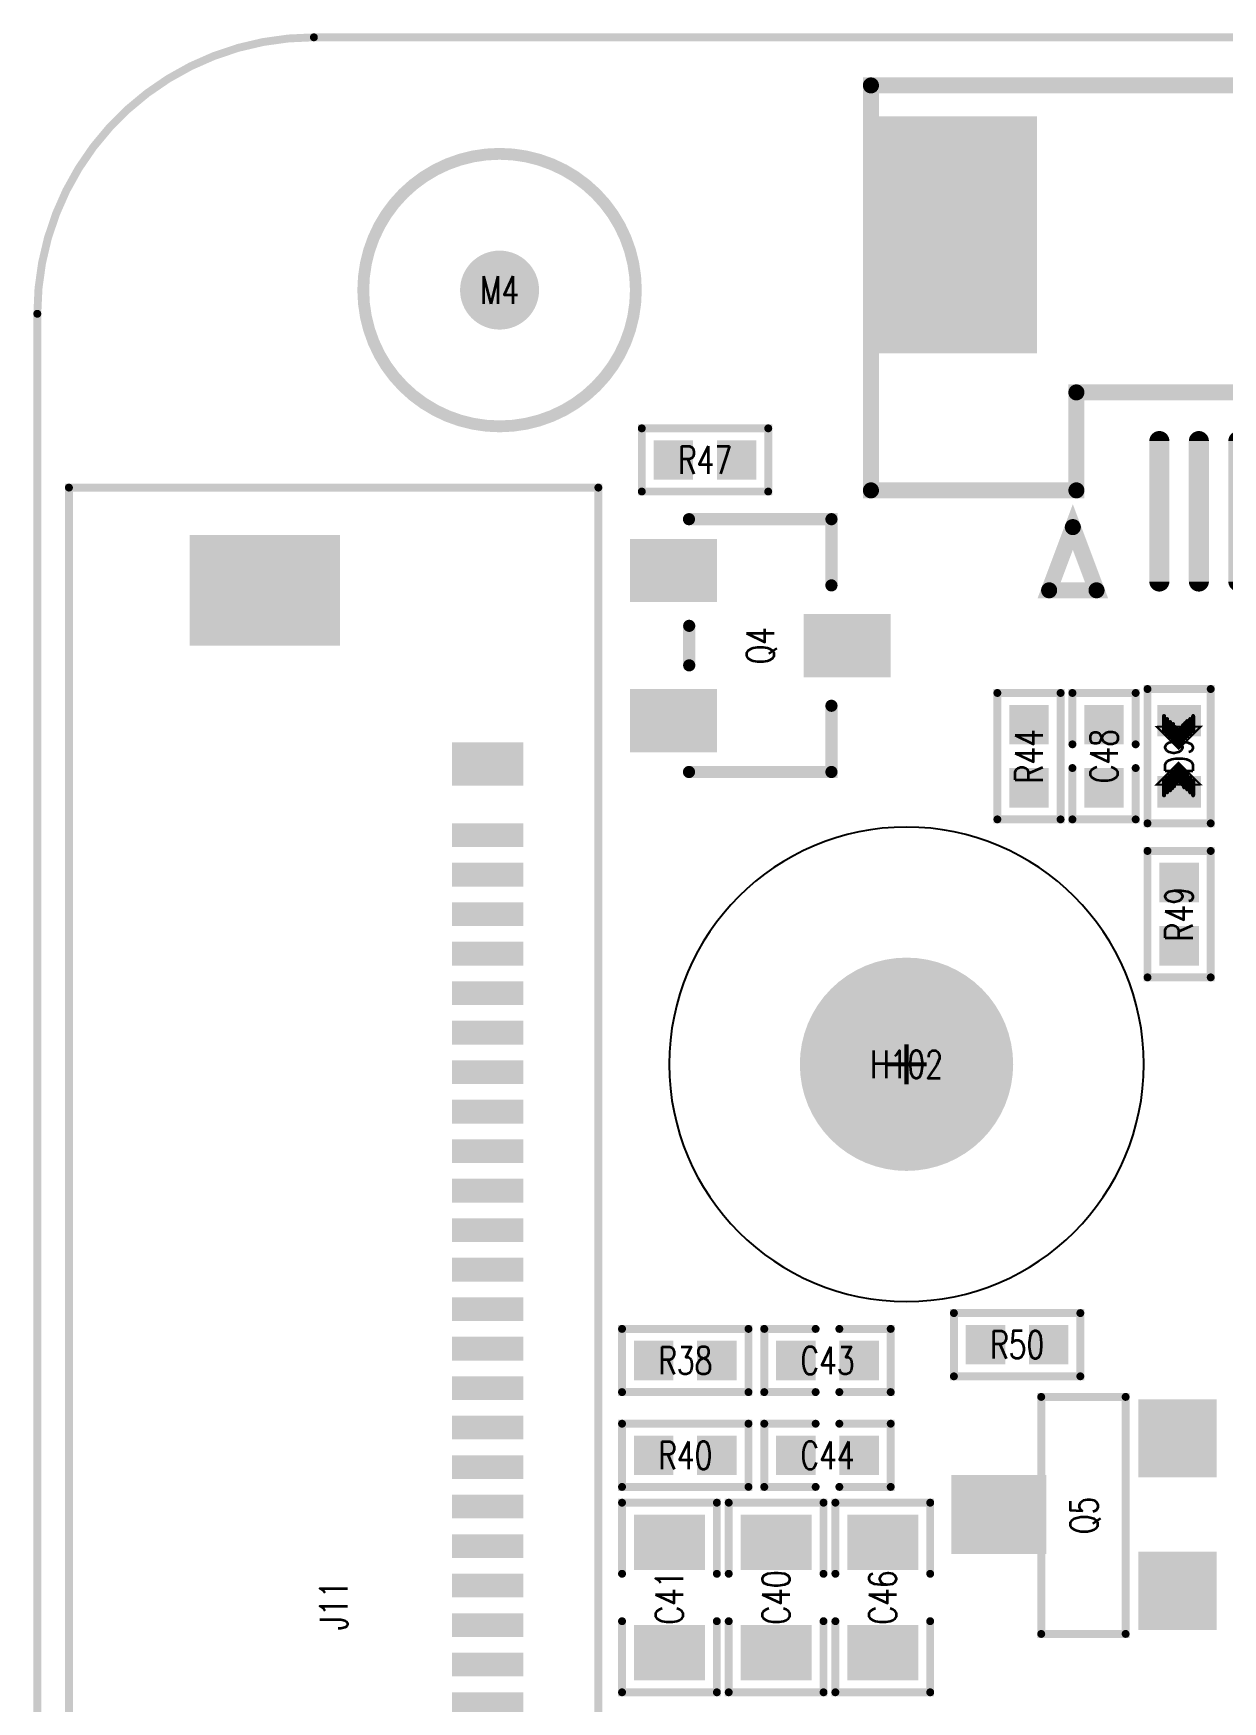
# Model space of a CAD drawing. Extents: x -4 to 157, y -7 to 87.
# Drawn here: x -3.55 to 11.5, y 65.43 to 86.55 of the extents above; entities that cross this region are included whole.
import ezdxf
from ezdxf.enums import TextEntityAlignment as Align

# ---------------------------------------------------------------- set-up
doc = ezdxf.new("R2010")
doc.units = 0
for name, pattern in [('KEEPOUT_00001000$0', [2, 1, 1]), ('TRMIDX_0', [2, 1, 1]), ('TRMIDX_1', [2, 1, 1])]:
    doc.linetypes.add(name, pattern=pattern)
for name, color, linetype in [('BOARD_OUTLINE_00', 254, 'CONTINUOUS'), ('DRIL_NPLTE_THRU_01', 3, 'CONTINUOUS'), ('DRIL_NPLTE_THRU_02', 171, 'CONTINUOUS'), ('DRIL_NPLTE_THRU_03', 222, 'CONTINUOUS'), ('DRIL_NPLTE_THRU_04', 2, 'CONTINUOUS'), ('DRIL_PLTE_THRU_01', 3, 'CONTINUOUS'), ('DRIL_PLTE_THRU_02', 171, 'CONTINUOUS'), ('DRIL_PLTE_THRU_03', 222, 'CONTINUOUS'), ('DRIL_PLTE_THRU_04', 2, 'CONTINUOUS'), ('DRIL_SYMBOL', 254, 'CONTINUOUS'), ('KEEPOUT_-1', 254, 'CONTINUOUS'), ('PADS_BOT', 56, 'CONTINUOUS'), ('PADS_INNER', 96, 'CONTINUOUS'), ('PADS_TOP', 96, 'CONTINUOUS'), ('PART_NAME_126', 6, 'CONTINUOUS'), ('PART_TOP_2DLINE_00', 255, 'CONTINUOUS'), ('PART_TOP_2DLINE_126', 255, 'CONTINUOUS'), ('PART_TOP_COPPER_01', 255, 'CONTINUOUS'), ('PART_TOP_CUTOUT_01', 255, 'CONTINUOUS'), ('TAG_00', 254, 'CONTINUOUS'), ('TAG_01', 254, 'CONTINUOUS')]:
    doc.layers.add(name, color=color, linetype=linetype)
doc.styles.add('W0$05', font='simplex', dxfattribs={"width": 0.75})

# ---------------------------------------------------------------- blocks, each defined once
blk = doc.blocks.new('SMOOTH_0$1')
at = {"const_width": 0.05}
blk.add_lwpolyline([(-0.025, 0, 1), (0.025, 0, 1)], format="xyb", close=True, dxfattribs=at)
blk = doc.blocks.new('BOARD_5')
at = {"layer": 'BOARD_OUTLINE_00', "const_width": 0.1}
blk.add_lwpolyline([(0, -3.5, -0.414214), (3.5, 0), (156.51, 0, -0.414214), (160.01, -3.5), (160.01, -86.52, -0.414214), (156.51, -90.02), (3.5, -90.02, -0.414214), (0, -86.52)], format="xyb", close=True, dxfattribs=at)
at = {"layer": 'BOARD_OUTLINE_00'}
for p in [(3.5, 0), (0, -3.5)]:
    blk.add_blockref('SMOOTH_0$1', p, dxfattribs=at)
blk = doc.blocks.new('PART_BODY_TOP_278')
at = {"layer": 'PART_TOP_2DLINE_126', "const_width": 0.1}
for points in [[(-0.3, 0.6), (-1.2, 0.6), (-1.2, -0.6), (-0.3, -0.6)], [(0.3, -0.6), (1.2, -0.6), (1.2, 0.6), (0.3, 0.6)]]:
    blk.add_lwpolyline(points, dxfattribs=at)
at = {"layer": 'PART_TOP_2DLINE_126'}
for p in [(-1.2, 0.6), (-0.3, 0.6), (0.3, 0.6), (1.2, 0.6), (-1.2, -0.6), (-0.3, -0.6), (0.3, -0.6), (1.2, -0.6)]:
    blk.add_blockref('SMOOTH_0$1', p, dxfattribs=at)
blk = doc.blocks.new('DRIL_HOLE_0')
blk.add_lwpolyline([(0, 0, 1), (0, 0, 1)], format="xyb", close=True)
blk = doc.blocks.new('PAD_0')
blk.add_lwpolyline([(0, 0, 1), (0, 0, 1)], format="xyb", close=True)
blk = doc.blocks.new('PAD_14')
at = {"const_width": 0.7}
blk.add_lwpolyline([(-0.45, 0), (0.45, 0)], dxfattribs=at)
blk = doc.blocks.new('STK_TOP_10')
at = {"layer": 'DRIL_PLTE_THRU_01'}
blk.add_blockref('DRIL_HOLE_0', (0, 0), dxfattribs=at)
at = {"layer": 'DRIL_PLTE_THRU_02'}
blk.add_blockref('DRIL_HOLE_0', (0, 0), dxfattribs=at)
at = {"layer": 'DRIL_PLTE_THRU_03'}
blk.add_blockref('DRIL_HOLE_0', (0, 0), dxfattribs=at)
at = {"layer": 'DRIL_PLTE_THRU_04'}
blk.add_blockref('DRIL_HOLE_0', (0, 0), dxfattribs=at)
at = {"layer": 'PADS_BOT'}
blk.add_blockref('PAD_0', (0, 0), dxfattribs=at)
at = {"layer": 'PADS_INNER'}
blk.add_blockref('PAD_0', (0, 0), dxfattribs=at)
at = {"layer": 'PADS_TOP', "rotation": 90}
blk.add_blockref('PAD_14', (0, 0), dxfattribs=at)
blk = doc.blocks.new('SYM_TOP_8')
for name, p in [('PART_BODY_TOP_278', (0, 0)), ('STK_TOP_10', (-0.7, 0)), ('STK_TOP_10', (0.7, 0))]:
    blk.add_blockref(name, p)
blk = doc.blocks.new('PART_TOP_84')
blk.add_blockref('SYM_TOP_8', (0, 0))
at = {"layer": 'PART_NAME_126', "style": 'W0$05', "width": 0.75}
blk.add_text('C40', height=0.35, dxfattribs=at).set_placement((0, 0), align=Align.MIDDLE_CENTER)
blk = doc.blocks.new('PART_TOP_85')
blk.add_blockref('SYM_TOP_8', (0, 0))
at = {"layer": 'PART_NAME_126', "style": 'W0$05', "width": 0.75}
blk.add_text('C41', height=0.35, dxfattribs=at).set_placement((0, 0), align=Align.MIDDLE_CENTER)
blk = doc.blocks.new('PART_BODY_TOP_275')
at = {"layer": 'PART_TOP_2DLINE_126', "const_width": 0.1}
for points in [[(-0.15, 0.4), (-0.8, 0.4), (-0.8, -0.4), (-0.15, -0.4)], [(0.15, -0.4), (0.8, -0.4), (0.8, 0.4), (0.15, 0.4)]]:
    blk.add_lwpolyline(points, dxfattribs=at)
at = {"layer": 'PART_TOP_2DLINE_126'}
for p in [(-0.8, 0.4), (-0.15, 0.4), (0.15, 0.4), (0.8, 0.4), (-0.8, -0.4), (-0.15, -0.4), (0.15, -0.4), (0.8, -0.4)]:
    blk.add_blockref('SMOOTH_0$1', p, dxfattribs=at)
blk = doc.blocks.new('PAD_11')
at = {"const_width": 0.5}
blk.add_lwpolyline([(-0.25, 0), (0.25, 0)], dxfattribs=at)
blk = doc.blocks.new('STK_TOP_7')
at = {"layer": 'DRIL_PLTE_THRU_01'}
blk.add_blockref('DRIL_HOLE_0', (0, 0), dxfattribs=at)
at = {"layer": 'DRIL_PLTE_THRU_02'}
blk.add_blockref('DRIL_HOLE_0', (0, 0), dxfattribs=at)
at = {"layer": 'DRIL_PLTE_THRU_03'}
blk.add_blockref('DRIL_HOLE_0', (0, 0), dxfattribs=at)
at = {"layer": 'DRIL_PLTE_THRU_04'}
blk.add_blockref('DRIL_HOLE_0', (0, 0), dxfattribs=at)
at = {"layer": 'PADS_BOT'}
blk.add_blockref('PAD_0', (0, 0), dxfattribs=at)
at = {"layer": 'PADS_INNER'}
blk.add_blockref('PAD_0', (0, 0), dxfattribs=at)
at = {"layer": 'PADS_TOP'}
blk.add_blockref('PAD_11', (0, 0), dxfattribs=at)
blk = doc.blocks.new('SYM_TOP_5')
for name, p in [('PART_BODY_TOP_275', (0, 0)), ('STK_TOP_7', (-0.4, 0)), ('STK_TOP_7', (0.4, 0))]:
    blk.add_blockref(name, p)
blk = doc.blocks.new('PART_TOP_87')
blk.add_blockref('SYM_TOP_5', (0, 0))
at = {"layer": 'PART_NAME_126', "style": 'W0$05', "width": 0.75}
blk.add_text('C43', height=0.35, rotation=180, dxfattribs=at).set_placement((0, 0), align=Align.MIDDLE_CENTER)
blk = doc.blocks.new('PART_TOP_88')
blk.add_blockref('SYM_TOP_5', (0, 0))
at = {"layer": 'PART_NAME_126', "style": 'W0$05', "width": 0.75}
blk.add_text('C44', height=0.35, dxfattribs=at).set_placement((0, 0), align=Align.MIDDLE_CENTER)
blk = doc.blocks.new('PART_TOP_90')
blk.add_blockref('SYM_TOP_8', (0, 0))
at = {"layer": 'PART_NAME_126', "style": 'W0$05', "width": 0.75}
blk.add_text('C46', height=0.35, dxfattribs=at).set_placement((0, 0), align=Align.MIDDLE_CENTER)
blk = doc.blocks.new('PART_TOP_92')
blk.add_blockref('SYM_TOP_5', (0, 0))
at = {"layer": 'PART_NAME_126', "style": 'W0$05', "width": 0.75}
blk.add_text('C48', height=0.35, rotation=180, dxfattribs=at).set_placement((0, 0), align=Align.MIDDLE_CENTER)
blk = doc.blocks.new('SMOOTH_0$0254')
at = {"const_width": 0.0127}
blk.add_lwpolyline([(-0.00635, 0, 1), (0.00635, 0, 1)], format="xyb", close=True, dxfattribs=at)
blk = doc.blocks.new('SMOOTH_0$0508')
at = {"const_width": 0.0254}
blk.add_lwpolyline([(-0.0127, 0, 1), (0.0127, 0, 1)], format="xyb", close=True, dxfattribs=at)
blk = doc.blocks.new('PART_BODY_TOP_283')
at = {"layer": 'PART_TOP_2DLINE_126', "const_width": 0.1}
blk.add_lwpolyline([(0.85, -0.4), (0.85, 0.4), (-0.85, 0.4), (-0.85, -0.4)], close=True, dxfattribs=at)
at = {"layer": 'PART_TOP_COPPER_01', "linetype": 'TRMIDX_0', "const_width": 0.0508}
for points in [[(-0.3048, 0.1905), (-0.4953, 0.1905)], [(-0.2667, 0.1524), (-0.4572, 0.1524)], [(-0.2413, 0.1143), (-0.4318, 0.1143)], [(-0.2159, 0.0889), (-0.4064, 0.0889)], [(-0.1905, 0.0635), (-0.381, 0.0635)], [(-0.1524, 0.0381), (-0.3429, 0.0381)], [(-0.1397, -0.0127), (-0.3302, -0.0127)], [(-0.127, 0.0127), (-0.3175, 0.0127)], [(-0.3048, -0.1778), (-0.4953, -0.1778)], [(-0.2667, -0.1397), (-0.4572, -0.1397)], [(-0.2286, -0.1016), (-0.4191, -0.1016)], [(-0.2032, -0.0635), (-0.3937, -0.0635)], [(-0.1651, -0.0381), (-0.3556, -0.0381)]]:
    blk.add_lwpolyline(points, dxfattribs=at)
at = {"layer": 'PART_TOP_COPPER_01', "linetype": 'TRMIDX_0', "const_width": 0.0254}
for points in [[(-0.3556, -0.2667), (-0.08255, 0.00635), (-0.36195, 0.28575), (-0.36195, -0.254), (-0.3556, -0.254)], [(-0.3048, -0.1651), (-0.1397, 0), (-0.31115, 0.17145), (-0.31115, -0.1524), (-0.3048, -0.1524)]]:
    blk.add_lwpolyline(points, close=True, dxfattribs=at)
at = {"layer": 'PART_TOP_COPPER_01', "linetype": 'TRMIDX_1', "const_width": 0.0254}
for points in [[(0.3683, 0.2794), (0.09525, 0.00635), (0.37465, -0.27305), (0.37465, 0.2667), (0.3683, 0.2667)], [(0.3175, 0.1778), (0.1524, 0.0127), (0.32385, -0.15875), (0.32385, 0.1651), (0.3175, 0.1651)]]:
    blk.add_lwpolyline(points, close=True, dxfattribs=at)
at = {"layer": 'PART_TOP_COPPER_01', "linetype": 'TRMIDX_1', "const_width": 0.0508}
for points in [[(0.3175, 0.1905), (0.508, 0.1905)], [(0.1397, 0), (0.3302, 0)], [(0.1524, 0.0254), (0.3429, 0.0254)], [(0.1651, -0.0254), (0.3556, -0.0254)], [(0.1778, 0.0508), (0.3683, 0.0508)], [(0.2159, 0.0762), (0.4064, 0.0762)], [(0.2413, 0.1143), (0.4318, 0.1143)], [(0.2794, 0.1524), (0.4699, 0.1524)], [(0.2032, -0.0508), (0.3937, -0.0508)], [(0.2286, -0.0762), (0.4191, -0.0762)], [(0.254, -0.1016), (0.4445, -0.1016)], [(0.2794, -0.1397), (0.4699, -0.1397)], [(0.3175, -0.1778), (0.508, -0.1778)]]:
    blk.add_lwpolyline(points, dxfattribs=at)
at = {"layer": 'PART_TOP_2DLINE_126'}
for p in [(-0.85, 0.4), (0.85, 0.4), (-0.85, -0.4), (0.85, -0.4)]:
    blk.add_blockref('SMOOTH_0$1', p, dxfattribs=at)
at = {"layer": 'PART_TOP_COPPER_01'}
for name, p in [('SMOOTH_0$0508', (-0.4953, 0.1905)), ('SMOOTH_0$0254', (-0.36195, 0.28575)), ('SMOOTH_0$0508', (-0.3048, 0.1905)), ('SMOOTH_0$0508', (0.3175, 0.1905)), ('SMOOTH_0$0254', (0.3683, 0.2794)), ('SMOOTH_0$0254', (0.3683, 0.2667)), ('SMOOTH_0$0254', (0.37465, 0.2667)), ('SMOOTH_0$0508', (0.508, 0.1905)), ('SMOOTH_0$0508', (-0.4572, 0.1524)), ('SMOOTH_0$0508', (-0.4318, 0.1143)), ('SMOOTH_0$0508', (-0.4064, 0.0889)), ('SMOOTH_0$0508', (-0.381, 0.0635)), ('SMOOTH_0$0508', (-0.3429, 0.0381)), ('SMOOTH_0$0508', (-0.3302, -0.0127)), ('SMOOTH_0$0508', (-0.3175, 0.0127)), ('SMOOTH_0$0254', (-0.31115, 0.17145)), ('SMOOTH_0$0508', (-0.2667, 0.1524)), ('SMOOTH_0$0508', (-0.2413, 0.1143)), ('SMOOTH_0$0508', (-0.2159, 0.0889)), ('SMOOTH_0$0508', (-0.1905, 0.0635)), ('SMOOTH_0$0508', (-0.1524, 0.0381)), ('SMOOTH_0$0508', (-0.1397, -0.0127)), ('SMOOTH_0$0508', (-0.127, 0.0127)), ('SMOOTH_0$0254', (-0.1397, 0)), ('SMOOTH_0$0254', (-0.08255, 0.00635)), ('SMOOTH_0$0254', (0.09525, 0.00635)), ('SMOOTH_0$0508', (0.1397, 0)), ('SMOOTH_0$0508', (0.1524, 0.0254)), ('SMOOTH_0$0254', (0.1524, 0.0127)), ('SMOOTH_0$0508', (0.1651, -0.0254)), ('SMOOTH_0$0508', (0.1778, 0.0508)), ('SMOOTH_0$0508', (0.2159, 0.0762)), ('SMOOTH_0$0508', (0.2413, 0.1143)), ('SMOOTH_0$0508', (0.2794, 0.1524)), ('SMOOTH_0$0254', (0.3175, 0.1778)), ('SMOOTH_0$0254', (0.3175, 0.1651)), ('SMOOTH_0$0508', (0.3302, 0)), ('SMOOTH_0$0254', (0.32385, 0.1651)), ('SMOOTH_0$0508', (0.3429, 0.0254)), ('SMOOTH_0$0508', (0.3556, -0.0254)), ('SMOOTH_0$0508', (0.3683, 0.0508)), ('SMOOTH_0$0508', (0.4064, 0.0762)), ('SMOOTH_0$0508', (0.4318, 0.1143)), ('SMOOTH_0$0508', (0.4699, 0.1524)), ('SMOOTH_0$0508', (-0.4953, -0.1778)), ('SMOOTH_0$0508', (-0.4572, -0.1397)), ('SMOOTH_0$0508', (-0.4191, -0.1016)), ('SMOOTH_0$0508', (-0.3937, -0.0635)), ('SMOOTH_0$0508', (-0.3556, -0.0381)), ('SMOOTH_0$0508', (-0.3048, -0.1778)), ('SMOOTH_0$0254', (-0.31115, -0.1524)), ('SMOOTH_0$0254', (-0.3048, -0.1524)), ('SMOOTH_0$0254', (-0.3048, -0.1651)), ('SMOOTH_0$0508', (-0.2667, -0.1397)), ('SMOOTH_0$0508', (-0.2286, -0.1016)), ('SMOOTH_0$0508', (-0.2032, -0.0635)), ('SMOOTH_0$0508', (-0.1651, -0.0381)), ('SMOOTH_0$0508', (0.2032, -0.0508)), ('SMOOTH_0$0508', (0.2286, -0.0762)), ('SMOOTH_0$0508', (0.254, -0.1016)), ('SMOOTH_0$0508', (0.2794, -0.1397)), ('SMOOTH_0$0508', (0.3175, -0.1778)), ('SMOOTH_0$0254', (0.32385, -0.15875)), ('SMOOTH_0$0508', (0.3937, -0.0508)), ('SMOOTH_0$0508', (0.4191, -0.0762)), ('SMOOTH_0$0508', (0.4445, -0.1016)), ('SMOOTH_0$0508', (0.4699, -0.1397)), ('SMOOTH_0$0508', (0.508, -0.1778)), ('SMOOTH_0$0254', (-0.36195, -0.254)), ('SMOOTH_0$0254', (-0.3556, -0.254)), ('SMOOTH_0$0254', (-0.3556, -0.2667)), ('SMOOTH_0$0254', (0.37465, -0.27305))]:
    blk.add_blockref(name, p, dxfattribs=at)
blk = doc.blocks.new('PAD_18')
at = {"const_width": 0.4}
blk.add_lwpolyline([(-0.275, 0), (0.275, 0)], dxfattribs=at)
blk = doc.blocks.new('STK_TOP_15')
at = {"layer": 'DRIL_PLTE_THRU_01'}
blk.add_blockref('DRIL_HOLE_0', (0, 0), dxfattribs=at)
at = {"layer": 'DRIL_PLTE_THRU_02'}
blk.add_blockref('DRIL_HOLE_0', (0, 0), dxfattribs=at)
at = {"layer": 'DRIL_PLTE_THRU_03'}
blk.add_blockref('DRIL_HOLE_0', (0, 0), dxfattribs=at)
at = {"layer": 'DRIL_PLTE_THRU_04'}
blk.add_blockref('DRIL_HOLE_0', (0, 0), dxfattribs=at)
at = {"layer": 'PADS_BOT'}
blk.add_blockref('PAD_0', (0, 0), dxfattribs=at)
at = {"layer": 'PADS_INNER'}
blk.add_blockref('PAD_0', (0, 0), dxfattribs=at)
at = {"layer": 'PADS_TOP', "rotation": 90}
blk.add_blockref('PAD_18', (0, 0), dxfattribs=at)
blk = doc.blocks.new('SYM_TOP_13')
for name, p in [('PART_BODY_TOP_283', (0, 0)), ('STK_TOP_15', (-0.45, 0)), ('STK_TOP_15', (0.45, 0))]:
    blk.add_blockref(name, p)
blk = doc.blocks.new('PART_TOP_178')
blk.add_blockref('SYM_TOP_13', (0, 0))
at = {"layer": 'PART_NAME_126', "style": 'W0$05', "width": 0.75}
blk.add_text('D9', height=0.35, dxfattribs=at).set_placement((0, 0), align=Align.MIDDLE_CENTER)
blk = doc.blocks.new('PART_BODY_TOP_294')
at = {"layer": 'PART_TOP_2DLINE_126', "const_width": 0.1}
blk.add_lwpolyline([(-24.8, 1.4), (3.5, 1.4), (3.5, -5.3), (-24.8, -5.3)], close=True, dxfattribs=at)
at = {"layer": 'PART_TOP_2DLINE_126'}
for p in [(-24.8, 1.4), (-24.8, -5.3)]:
    blk.add_blockref('SMOOTH_0$1', p, dxfattribs=at)
blk = doc.blocks.new('PAD_31')
at = {"const_width": 0.3}
blk.add_lwpolyline([(-0.45, 0), (0.45, 0)], dxfattribs=at)
blk = doc.blocks.new('STK_TOP_26')
at = {"layer": 'DRIL_PLTE_THRU_01'}
blk.add_blockref('DRIL_HOLE_0', (0, 0), dxfattribs=at)
at = {"layer": 'DRIL_PLTE_THRU_02'}
blk.add_blockref('DRIL_HOLE_0', (0, 0), dxfattribs=at)
at = {"layer": 'DRIL_PLTE_THRU_03'}
blk.add_blockref('DRIL_HOLE_0', (0, 0), dxfattribs=at)
at = {"layer": 'DRIL_PLTE_THRU_04'}
blk.add_blockref('DRIL_HOLE_0', (0, 0), dxfattribs=at)
at = {"layer": 'PADS_BOT'}
blk.add_blockref('PAD_0', (0, 0), dxfattribs=at)
at = {"layer": 'PADS_INNER'}
blk.add_blockref('PAD_0', (0, 0), dxfattribs=at)
at = {"layer": 'PADS_TOP', "rotation": 90}
blk.add_blockref('PAD_31', (0, 0), dxfattribs=at)
blk = doc.blocks.new('PAD_32')
at = {"const_width": 0.55}
blk.add_lwpolyline([(-0.45, 0), (0.45, 0)], dxfattribs=at)
blk = doc.blocks.new('STK_TOP_27')
at = {"layer": 'DRIL_PLTE_THRU_01'}
blk.add_blockref('DRIL_HOLE_0', (0, 0), dxfattribs=at)
at = {"layer": 'DRIL_PLTE_THRU_02'}
blk.add_blockref('DRIL_HOLE_0', (0, 0), dxfattribs=at)
at = {"layer": 'DRIL_PLTE_THRU_03'}
blk.add_blockref('DRIL_HOLE_0', (0, 0), dxfattribs=at)
at = {"layer": 'DRIL_PLTE_THRU_04'}
blk.add_blockref('DRIL_HOLE_0', (0, 0), dxfattribs=at)
at = {"layer": 'PADS_BOT'}
blk.add_blockref('PAD_0', (0, 0), dxfattribs=at)
at = {"layer": 'PADS_INNER'}
blk.add_blockref('PAD_0', (0, 0), dxfattribs=at)
at = {"layer": 'PADS_TOP', "rotation": 90}
blk.add_blockref('PAD_32', (0, 0), dxfattribs=at)
blk = doc.blocks.new('PAD_33')
at = {"const_width": 1.4}
blk.add_lwpolyline([(-0.95, 0), (0.95, 0)], dxfattribs=at)
blk = doc.blocks.new('STK_TOP_28')
at = {"layer": 'DRIL_PLTE_THRU_01'}
blk.add_blockref('DRIL_HOLE_0', (0, 0), dxfattribs=at)
at = {"layer": 'DRIL_PLTE_THRU_02'}
blk.add_blockref('DRIL_HOLE_0', (0, 0), dxfattribs=at)
at = {"layer": 'DRIL_PLTE_THRU_03'}
blk.add_blockref('DRIL_HOLE_0', (0, 0), dxfattribs=at)
at = {"layer": 'DRIL_PLTE_THRU_04'}
blk.add_blockref('DRIL_HOLE_0', (0, 0), dxfattribs=at)
at = {"layer": 'PADS_BOT'}
blk.add_blockref('PAD_0', (0, 0), dxfattribs=at)
at = {"layer": 'PADS_INNER'}
blk.add_blockref('PAD_0', (0, 0), dxfattribs=at)
at = {"layer": 'PADS_TOP', "rotation": 90}
blk.add_blockref('PAD_33', (0, 0), dxfattribs=at)
blk = doc.blocks.new('SYM_TOP_24')
for name, p in [('PART_BODY_TOP_294', (0, 0)), ('STK_TOP_27', (-21.3, 0)), ('STK_TOP_26', (-20.4, 0)), ('STK_TOP_26', (-19.9, 0)), ('STK_TOP_26', (-19.4, 0)), ('STK_TOP_26', (-18.9, 0)), ('STK_TOP_26', (-18.4, 0)), ('STK_TOP_26', (-17.9, 0)), ('STK_TOP_26', (-17.4, 0)), ('STK_TOP_26', (-16.9, 0)), ('STK_TOP_26', (-16.4, 0)), ('STK_TOP_26', (-15.9, 0)), ('STK_TOP_26', (-15.4, 0)), ('STK_TOP_26', (-14.9, 0)), ('STK_TOP_26', (-14.4, 0)), ('STK_TOP_26', (-13.9, 0)), ('STK_TOP_26', (-13.4, 0)), ('STK_TOP_26', (-12.9, 0)), ('STK_TOP_26', (-12.4, 0)), ('STK_TOP_26', (-11.9, 0)), ('STK_TOP_26', (-11.4, 0)), ('STK_TOP_26', (-10.9, 0)), ('STK_TOP_26', (-10.4, 0)), ('STK_TOP_26', (-9.9, 0)), ('STK_TOP_26', (-9.4, 0)), ('STK_TOP_28', (-23.5, -2.82))]:
    blk.add_blockref(name, p)
blk = doc.blocks.new('PART_TOP_191')
blk.add_blockref('SYM_TOP_24', (0, 0))
at = {"layer": 'PART_NAME_126', "style": 'W0$05', "width": 0.75}
blk.add_text('J11', height=0.35, rotation=180, dxfattribs=at).set_placement((-10.65, -1.95), align=Align.MIDDLE_CENTER)
blk = doc.blocks.new('SMOOTH_0$2032')
at = {"const_width": 0.1016}
blk.add_lwpolyline([(-0.0508, 0, 1), (0.0508, 0, 1)], format="xyb", close=True, dxfattribs=at)
blk = doc.blocks.new('PART_BODY_TOP_295')
at = {"layer": 'PART_TOP_2DLINE_00', "const_width": 0.203}
blk.add_lwpolyline([(2.045, 1), (2.345, 0.2), (2.645, 1)], close=True, dxfattribs=at)
at = {"layer": 'PART_TOP_2DLINE_126', "const_width": 0.203}
blk.add_lwpolyline([(-2.25, -0.085), (-4.9, -0.085), (-4.9, -5.391), (4.9, -5.391), (4.9, -0.265), (2.3, -0.265), (2.3, -1.505), (-2.25, -1.505)], close=True, dxfattribs=at)
at = {"layer": 'PART_TOP_2DLINE_00'}
for p in [(2.045, 1), (2.645, 1), (2.345, 0.2)]:
    blk.add_blockref('SMOOTH_0$2032', p, dxfattribs=at)
at = {"layer": 'PART_TOP_2DLINE_126'}
for p in [(-4.9, -0.085), (-2.25, -0.085), (2.3, -0.265), (4.9, -0.265), (-2.25, -1.505), (2.3, -1.505), (-4.9, -5.391), (4.9, -5.391)]:
    blk.add_blockref('SMOOTH_0$2032', p, dxfattribs=at)
blk = doc.blocks.new('PAD_34')
at = {"const_width": 0.127}
blk.add_lwpolyline([(-0.889, -0.0635), (0.889, -0.0635, 1), (0.889, 0.0635), (-0.889, 0.0635, 1)], format="xyb", close=True, dxfattribs=at)
blk = doc.blocks.new('STK_TOP_29')
at = {"layer": 'DRIL_PLTE_THRU_01'}
blk.add_blockref('DRIL_HOLE_0', (0, 0), dxfattribs=at)
at = {"layer": 'DRIL_PLTE_THRU_02'}
blk.add_blockref('DRIL_HOLE_0', (0, 0), dxfattribs=at)
at = {"layer": 'DRIL_PLTE_THRU_03'}
blk.add_blockref('DRIL_HOLE_0', (0, 0), dxfattribs=at)
at = {"layer": 'DRIL_PLTE_THRU_04'}
blk.add_blockref('DRIL_HOLE_0', (0, 0), dxfattribs=at)
at = {"layer": 'PADS_BOT'}
blk.add_blockref('PAD_0', (0, 0), dxfattribs=at)
at = {"layer": 'PADS_INNER'}
blk.add_blockref('PAD_0', (0, 0), dxfattribs=at)
at = {"layer": 'PADS_TOP', "rotation": 90}
blk.add_blockref('PAD_34', (0, 0), dxfattribs=at)
blk = doc.blocks.new('PAD_36')
at = {"const_width": 2}
blk.add_lwpolyline([(-1.5, 0), (1.5, 0)], dxfattribs=at)
blk = doc.blocks.new('STK_TOP_30')
at = {"layer": 'DRIL_PLTE_THRU_01'}
blk.add_blockref('DRIL_HOLE_0', (0, 0), dxfattribs=at)
at = {"layer": 'DRIL_PLTE_THRU_02'}
blk.add_blockref('DRIL_HOLE_0', (0, 0), dxfattribs=at)
at = {"layer": 'DRIL_PLTE_THRU_03'}
blk.add_blockref('DRIL_HOLE_0', (0, 0), dxfattribs=at)
at = {"layer": 'DRIL_PLTE_THRU_04'}
blk.add_blockref('DRIL_HOLE_0', (0, 0), dxfattribs=at)
at = {"layer": 'PADS_BOT'}
blk.add_blockref('PAD_0', (0, 0), dxfattribs=at)
at = {"layer": 'PADS_INNER'}
blk.add_blockref('PAD_0', (0, 0), dxfattribs=at)
at = {"layer": 'PADS_TOP', "rotation": 90}
blk.add_blockref('PAD_36', (0, 0), dxfattribs=at)
blk = doc.blocks.new('SYM_TOP_25')
for name, p in [('PART_BODY_TOP_295', (0, 0)), ('STK_TOP_29', (-1.25, 0)), ('STK_TOP_29', (-0.75, 0)), ('STK_TOP_29', (-0.25, 0)), ('STK_TOP_29', (0.25, 0)), ('STK_TOP_29', (0.75, 0)), ('STK_TOP_29', (1.25, 0)), ('STK_TOP_30', (-3.8, -3.5)), ('STK_TOP_30', (3.8, -3.5))]:
    blk.add_blockref(name, p)
blk = doc.blocks.new('PART_TOP_192')
blk.add_blockref('SYM_TOP_25', (0, 0))
at = {"layer": 'PART_NAME_126', "style": 'W0$05', "width": 0.75}
blk.add_text('J12', height=0.35, rotation=180, dxfattribs=at).set_placement((0, -2.1955), align=Align.MIDDLE_CENTER)
blk = doc.blocks.new('SMOOTH_0$15392')
at = {"const_width": 0.07696}
blk.add_lwpolyline([(-0.03848, 0, 1), (0.03848, 0, 1)], format="xyb", close=True, dxfattribs=at)
blk = doc.blocks.new('PART_BODY_TOP_285')
at = {"layer": 'PART_TOP_2DLINE_126', "const_width": 0.154}
for points in [[(-0.762, 0.9), (-1.6, 0.9), (-1.6, -0.903)], [(0.762, 0.9), (1.6, 0.9), (1.6, -0.903)], [(-0.25, -0.9), (0.25, -0.9)]]:
    blk.add_lwpolyline(points, dxfattribs=at)
at = {"layer": 'PART_TOP_2DLINE_126'}
for p in [(-1.6, 0.9), (-0.762, 0.9), (0.762, 0.9), (1.6, 0.9), (-1.6, -0.903), (-0.25, -0.9), (0.25, -0.9), (1.6, -0.903)]:
    blk.add_blockref('SMOOTH_0$15392', p, dxfattribs=at)
blk = doc.blocks.new('PAD_20')
at = {"const_width": 0.8}
blk.add_lwpolyline([(-0.55, 0), (0.55, 0)], dxfattribs=at)
blk = doc.blocks.new('STK_TOP_17')
at = {"layer": 'DRIL_PLTE_THRU_01'}
blk.add_blockref('DRIL_HOLE_0', (0, 0), dxfattribs=at)
at = {"layer": 'DRIL_PLTE_THRU_02'}
blk.add_blockref('DRIL_HOLE_0', (0, 0), dxfattribs=at)
at = {"layer": 'DRIL_PLTE_THRU_03'}
blk.add_blockref('DRIL_HOLE_0', (0, 0), dxfattribs=at)
at = {"layer": 'DRIL_PLTE_THRU_04'}
blk.add_blockref('DRIL_HOLE_0', (0, 0), dxfattribs=at)
at = {"layer": 'PADS_BOT'}
blk.add_blockref('PAD_0', (0, 0), dxfattribs=at)
at = {"layer": 'PADS_INNER'}
blk.add_blockref('PAD_0', (0, 0), dxfattribs=at)
at = {"layer": 'PADS_TOP', "rotation": 90}
blk.add_blockref('PAD_20', (0, 0), dxfattribs=at)
blk = doc.blocks.new('SYM_TOP_15')
for name, p in [('STK_TOP_17', (0, 1.1)), ('PART_BODY_TOP_285', (0, 0)), ('STK_TOP_17', (-0.95, -1.1)), ('STK_TOP_17', (0.95, -1.1))]:
    blk.add_blockref(name, p)
blk = doc.blocks.new('PART_TOP_228')
blk.add_blockref('SYM_TOP_15', (0, 0))
at = {"layer": 'PART_NAME_126', "style": 'W0$05', "width": 0.75}
blk.add_text('Q4', height=0.35, rotation=180, dxfattribs=at).set_placement((0, 0), align=Align.MIDDLE_CENTER)
blk = doc.blocks.new('PART_BODY_TOP_309')
at = {"layer": 'PART_TOP_2DLINE_126', "const_width": 0.1}
blk.add_lwpolyline([(1.489, -0.473), (-1.511, -0.473), (-1.511, 0.595), (1.489, 0.595)], close=True, dxfattribs=at)
at = {"layer": 'PART_TOP_2DLINE_126'}
for p in [(-1.511, 0.595), (1.489, 0.595), (-1.511, -0.473), (1.489, -0.473)]:
    blk.add_blockref('SMOOTH_0$1', p, dxfattribs=at)
blk = doc.blocks.new('PAD_63')
at = {"const_width": 0.9906}
blk.add_lwpolyline([(-0.4953, 0), (0.4953, 0)], dxfattribs=at)
blk = doc.blocks.new('STK_TOP_57')
at = {"layer": 'DRIL_PLTE_THRU_01'}
blk.add_blockref('DRIL_HOLE_0', (0, 0), dxfattribs=at)
at = {"layer": 'DRIL_PLTE_THRU_02'}
blk.add_blockref('DRIL_HOLE_0', (0, 0), dxfattribs=at)
at = {"layer": 'DRIL_PLTE_THRU_03'}
blk.add_blockref('DRIL_HOLE_0', (0, 0), dxfattribs=at)
at = {"layer": 'DRIL_PLTE_THRU_04'}
blk.add_blockref('DRIL_HOLE_0', (0, 0), dxfattribs=at)
at = {"layer": 'PADS_BOT'}
blk.add_blockref('PAD_0', (0, 0), dxfattribs=at)
at = {"layer": 'PADS_INNER'}
blk.add_blockref('PAD_0', (0, 0), dxfattribs=at)
at = {"layer": 'PADS_TOP'}
blk.add_blockref('PAD_63', (0, 0), dxfattribs=at)
blk = doc.blocks.new('PAD_64')
at = {"const_width": 1}
blk.add_lwpolyline([(-0.6, 0), (0.6, 0)], dxfattribs=at)
blk = doc.blocks.new('STK_TOP_58')
at = {"layer": 'DRIL_PLTE_THRU_01'}
blk.add_blockref('DRIL_HOLE_0', (0, 0), dxfattribs=at)
at = {"layer": 'DRIL_PLTE_THRU_02'}
blk.add_blockref('DRIL_HOLE_0', (0, 0), dxfattribs=at)
at = {"layer": 'DRIL_PLTE_THRU_03'}
blk.add_blockref('DRIL_HOLE_0', (0, 0), dxfattribs=at)
at = {"layer": 'DRIL_PLTE_THRU_04'}
blk.add_blockref('DRIL_HOLE_0', (0, 0), dxfattribs=at)
at = {"layer": 'PADS_BOT'}
blk.add_blockref('PAD_0', (0, 0), dxfattribs=at)
at = {"layer": 'PADS_INNER'}
blk.add_blockref('PAD_0', (0, 0), dxfattribs=at)
at = {"layer": 'PADS_TOP', "rotation": 90}
blk.add_blockref('PAD_64', (0, 0), dxfattribs=at)
blk = doc.blocks.new('SYM_TOP_39')
for name, p in [('STK_TOP_58', (0, 1.131)), ('PART_BODY_TOP_309', (0, 0)), ('STK_TOP_57', (-0.965, -1.131)), ('STK_TOP_57', (0.965, -1.131))]:
    blk.add_blockref(name, p)
blk = doc.blocks.new('PART_TOP_229')
blk.add_blockref('SYM_TOP_39', (0, 0))
at = {"layer": 'PART_NAME_126', "style": 'W0$05', "width": 0.75}
blk.add_text('Q5', height=0.35, dxfattribs=at).set_placement((-0.011, 0.052), align=Align.MIDDLE_CENTER)
blk = doc.blocks.new('PART_BODY_TOP_290')
at = {"layer": 'PART_TOP_2DLINE_126', "const_width": 0.1}
blk.add_lwpolyline([(-0.8, 0.4), (0.8, 0.4), (0.8, -0.4), (-0.8, -0.4)], close=True, dxfattribs=at)
at = {"layer": 'PART_TOP_2DLINE_126'}
for p in [(-0.8, 0.4), (0.8, 0.4), (-0.8, -0.4), (0.8, -0.4)]:
    blk.add_blockref('SMOOTH_0$1', p, dxfattribs=at)
blk = doc.blocks.new('SYM_TOP_20')
for name, p in [('PART_BODY_TOP_290', (0, 0)), ('STK_TOP_7', (-0.4, 0)), ('STK_TOP_7', (0.4, 0))]:
    blk.add_blockref(name, p)
blk = doc.blocks.new('PART_TOP_337')
blk.add_blockref('SYM_TOP_20', (0, 0))
at = {"layer": 'PART_NAME_126', "style": 'W0$05', "width": 0.75}
blk.add_text('R38', height=0.35, rotation=180, dxfattribs=at).set_placement((0, 0), align=Align.MIDDLE_CENTER)
blk = doc.blocks.new('PART_TOP_340')
blk.add_blockref('SYM_TOP_20', (0, 0))
at = {"layer": 'PART_NAME_126', "style": 'W0$05', "width": 0.75}
blk.add_text('R40', height=0.35, dxfattribs=at).set_placement((0, 0), align=Align.MIDDLE_CENTER)
blk = doc.blocks.new('PART_TOP_344')
blk.add_blockref('SYM_TOP_20', (0, 0))
at = {"layer": 'PART_NAME_126', "style": 'W0$05', "width": 0.75}
blk.add_text('R44', height=0.35, dxfattribs=at).set_placement((0, 0), align=Align.MIDDLE_CENTER)
blk = doc.blocks.new('PART_TOP_347')
blk.add_blockref('SYM_TOP_20', (0, 0))
at = {"layer": 'PART_NAME_126', "style": 'W0$05', "width": 0.75}
blk.add_text('R47', height=0.35, dxfattribs=at).set_placement((0, 0), align=Align.MIDDLE_CENTER)
blk = doc.blocks.new('PART_TOP_349')
blk.add_blockref('SYM_TOP_20', (0, 0))
at = {"layer": 'PART_NAME_126', "style": 'W0$05', "width": 0.75}
blk.add_text('R49', height=0.35, dxfattribs=at).set_placement((0, 0), align=Align.MIDDLE_CENTER)
blk = doc.blocks.new('PART_TOP_351')
blk.add_blockref('SYM_TOP_20', (0, 0))
at = {"layer": 'PART_NAME_126', "style": 'W0$05', "width": 0.75}
blk.add_text('R50', height=0.35, rotation=180, dxfattribs=at).set_placement((0, 0), align=Align.MIDDLE_CENTER)
blk = doc.blocks.new('SMOOTH_0$1524')
at = {"const_width": 0.0762}
blk.add_lwpolyline([(-0.0381, 0, 1), (0.0381, 0, 1)], format="xyb", close=True, dxfattribs=at)
blk = doc.blocks.new('PART_BODY_TOP_321')
at = {"layer": 'PART_TOP_2DLINE_126', "const_width": 0.152}
for points in [[(-1.811, -6.584, -0.37488), (-6.91, 1.526), (-6.91, 6.991), (-3.631, 6.991), (-1.873, 8.749), (-1.554, 8.749)], [(1.597, 8.758), (1.806, 8.758), (3.569, 6.995), (7.335, 6.995), (7.335, 1.534, -0.406566), (2.074, -6.608)]]:
    blk.add_lwpolyline(points, format="xyb", dxfattribs=at)
at = {"layer": 'TAG_00'}
blk.add_lwpolyline([(0, 0), (0, 0)], dxfattribs=at)
at = {"layer": 'TAG_01'}
blk.add_lwpolyline([(0, 0), (0, 0)], dxfattribs=at)
at = {"layer": 'PART_TOP_2DLINE_126'}
for p in [(-1.873, 8.749), (-1.554, 8.749), (1.597, 8.758), (1.806, 8.758), (-6.91, 6.991), (-3.631, 6.991), (3.569, 6.995), (7.335, 6.995), (-6.91, 1.526), (7.335, 1.534), (-1.811, -6.584), (2.074, -6.608)]:
    blk.add_blockref('SMOOTH_0$1524', p, dxfattribs=at)
blk = doc.blocks.new('PAD_81')
at = {"const_width": 3.099}
blk.add_lwpolyline([(-2.032, 0), (2.032, 0)], dxfattribs=at)
blk = doc.blocks.new('STK_TOP_78')
at = {"layer": 'DRIL_PLTE_THRU_01'}
blk.add_blockref('DRIL_HOLE_0', (0, 0), dxfattribs=at)
at = {"layer": 'DRIL_PLTE_THRU_02'}
blk.add_blockref('DRIL_HOLE_0', (0, 0), dxfattribs=at)
at = {"layer": 'DRIL_PLTE_THRU_03'}
blk.add_blockref('DRIL_HOLE_0', (0, 0), dxfattribs=at)
at = {"layer": 'DRIL_PLTE_THRU_04'}
blk.add_blockref('DRIL_HOLE_0', (0, 0), dxfattribs=at)
at = {"layer": 'PADS_BOT'}
blk.add_blockref('PAD_0', (0, 0), dxfattribs=at)
at = {"layer": 'PADS_INNER'}
blk.add_blockref('PAD_0', (0, 0), dxfattribs=at)
at = {"layer": 'PADS_TOP', "rotation": 90}
blk.add_blockref('PAD_81', (0, 0), dxfattribs=at)
blk = doc.blocks.new('DRIL_SYMBOL_1$2')
at = {"layer": 'DRIL_SYMBOL', "const_width": 0.0508}
for points in [[(0, -0.254), (0, 0.254)], [(-0.254, 0), (0.254, 0)]]:
    blk.add_lwpolyline(points, dxfattribs=at)
blk = doc.blocks.new('DRIL_HOLE_1$2')
at = {"const_width": 0.6}
blk.add_lwpolyline([(-0.3, 0, 1), (0.3, 0, 1)], format="xyb", close=True, dxfattribs=at)
blk.add_blockref('DRIL_SYMBOL_1$2', (0, 0))
blk = doc.blocks.new('PAD_82')
at = {"const_width": 0.6}
blk.add_lwpolyline([(0, -0.3, 1), (0, 0.3, 1)], format="xyb", close=True, dxfattribs=at)
blk = doc.blocks.new('STK_TOP_79')
at = {"layer": 'DRIL_NPLTE_THRU_01'}
blk.add_blockref('DRIL_HOLE_1$2', (0, 0), dxfattribs=at)
at = {"layer": 'DRIL_NPLTE_THRU_02'}
blk.add_blockref('DRIL_HOLE_1$2', (0, 0), dxfattribs=at)
at = {"layer": 'DRIL_NPLTE_THRU_03'}
blk.add_blockref('DRIL_HOLE_1$2', (0, 0), dxfattribs=at)
at = {"layer": 'DRIL_NPLTE_THRU_04'}
blk.add_blockref('DRIL_HOLE_1$2', (0, 0), dxfattribs=at)
at = {"layer": 'PADS_BOT'}
blk.add_blockref('PAD_82', (0, 0), dxfattribs=at)
at = {"layer": 'PADS_INNER'}
blk.add_blockref('PAD_82', (0, 0), dxfattribs=at)
at = {"layer": 'PADS_TOP'}
blk.add_blockref('PAD_82', (0, 0), dxfattribs=at)
blk = doc.blocks.new('DRIL_SYMBOL_1$299972')
at = {"layer": 'DRIL_SYMBOL', "const_width": 0.0508}
for points in [[(0, -0.254), (0, 0.254)], [(-0.254, 0), (0.254, 0)]]:
    blk.add_lwpolyline(points, dxfattribs=at)
blk = doc.blocks.new('DRIL_HOLE_1$299972')
at = {"const_width": 0.65}
blk.add_lwpolyline([(-0.325, 0, 1), (0.325, 0, 1)], format="xyb", close=True, dxfattribs=at)
blk.add_blockref('DRIL_SYMBOL_1$299972', (0, 0))
blk = doc.blocks.new('PAD_30')
at = {"const_width": 0.65}
blk.add_lwpolyline([(0, -0.325, 1), (0, 0.325, 1)], format="xyb", close=True, dxfattribs=at)
blk = doc.blocks.new('STK_TOP_80')
at = {"layer": 'DRIL_NPLTE_THRU_01'}
blk.add_blockref('DRIL_HOLE_1$299972', (0, 0), dxfattribs=at)
at = {"layer": 'DRIL_NPLTE_THRU_02'}
blk.add_blockref('DRIL_HOLE_1$299972', (0, 0), dxfattribs=at)
at = {"layer": 'DRIL_NPLTE_THRU_03'}
blk.add_blockref('DRIL_HOLE_1$299972', (0, 0), dxfattribs=at)
at = {"layer": 'DRIL_NPLTE_THRU_04'}
blk.add_blockref('DRIL_HOLE_1$299972', (0, 0), dxfattribs=at)
at = {"layer": 'PADS_BOT'}
blk.add_blockref('PAD_30', (0, 0), dxfattribs=at)
at = {"layer": 'PADS_INNER'}
blk.add_blockref('PAD_30', (0, 0), dxfattribs=at)
at = {"layer": 'PADS_TOP'}
blk.add_blockref('PAD_30', (0, 0), dxfattribs=at)
blk = doc.blocks.new('SYM_TOP_51')
for name, p in [('STK_TOP_78', (0, 8.348)), ('PART_BODY_TOP_321', (0, 0)), ('STK_TOP_80', (0, 3.815)), ('STK_TOP_79', (0, -3.685)), ('STK_TOP_78', (0, -8.134))]:
    blk.add_blockref(name, p)
blk = doc.blocks.new('PART_TOP_413')
blk.add_blockref('SYM_TOP_51', (0, 0))
at = {"layer": 'PART_NAME_126', "style": 'W0$05', "width": 0.75}
blk.add_text('U23', height=0.35, dxfattribs=at).set_placement((0.235, 0.107), align=Align.MIDDLE_CENTER)
blk = doc.blocks.new('PART_BODY_TOP_331')
at = {"layer": 'KEEPOUT_-1', "linetype": 'KEEPOUT_00001000$0'}
blk.add_lwpolyline([(-3.003, 0, 1), (3.003, 0, 1)], format="xyb", close=True, dxfattribs=at)
blk = doc.blocks.new('DRIL_SYMBOL_2$7')
at = {"layer": 'DRIL_SYMBOL', "const_width": 0.0508}
for points in [[(0, -0.254), (0, 0.254)], [(-0.254, 0), (0.254, 0)]]:
    blk.add_lwpolyline(points, dxfattribs=at)
blk = doc.blocks.new('DRIL_HOLE_2$7')
at = {"const_width": 1.35}
blk.add_lwpolyline([(-0.675, 0, 1), (0.675, 0, 1)], format="xyb", close=True, dxfattribs=at)
blk.add_blockref('DRIL_SYMBOL_2$7', (0, 0))
blk = doc.blocks.new('PAD_89')
at = {"const_width": 1.35}
blk.add_lwpolyline([(0, -0.675, 1), (0, 0.675, 1)], format="xyb", close=True, dxfattribs=at)
blk = doc.blocks.new('STK_TOP_91')
at = {"layer": 'DRIL_NPLTE_THRU_01'}
blk.add_blockref('DRIL_HOLE_2$7', (0, 0), dxfattribs=at)
at = {"layer": 'DRIL_NPLTE_THRU_02'}
blk.add_blockref('DRIL_HOLE_2$7', (0, 0), dxfattribs=at)
at = {"layer": 'DRIL_NPLTE_THRU_03'}
blk.add_blockref('DRIL_HOLE_2$7', (0, 0), dxfattribs=at)
at = {"layer": 'DRIL_NPLTE_THRU_04'}
blk.add_blockref('DRIL_HOLE_2$7', (0, 0), dxfattribs=at)
at = {"layer": 'PADS_BOT'}
blk.add_blockref('PAD_89', (0, 0), dxfattribs=at)
at = {"layer": 'PADS_INNER'}
blk.add_blockref('PAD_89', (0, 0), dxfattribs=at)
at = {"layer": 'PADS_TOP'}
blk.add_blockref('PAD_89', (0, 0), dxfattribs=at)
blk = doc.blocks.new('SYM_TOP_61')
for name in ['PART_BODY_TOP_331', 'STK_TOP_91']:
    blk.add_blockref(name, (0, 0))
blk = doc.blocks.new('PART_TOP_431')
blk.add_blockref('SYM_TOP_61', (0, 0))
at = {"layer": 'PART_NAME_126', "style": 'W0$05', "width": 0.75}
blk.add_text('H102', height=0.35, dxfattribs=at).set_placement((0, 0), align=Align.MIDDLE_CENTER)
blk = doc.blocks.new('PART_BODY_TOP_338')
at = {"layer": 'PART_TOP_CUTOUT_01', "const_width": 0.15}
blk.add_lwpolyline([(1.725, 0, 1), (-1.725, 0, 1)], format="xyb", close=True, dxfattribs=at)
blk = doc.blocks.new('PAD_97')
at = {"const_width": 0.5}
blk.add_lwpolyline([(0, -0.25, 1), (0, 0.25, 1)], format="xyb", close=True, dxfattribs=at)
blk = doc.blocks.new('STK_TOP_92')
at = {"layer": 'DRIL_PLTE_THRU_01'}
blk.add_blockref('DRIL_HOLE_0', (0, 0), dxfattribs=at)
at = {"layer": 'DRIL_PLTE_THRU_02'}
blk.add_blockref('DRIL_HOLE_0', (0, 0), dxfattribs=at)
at = {"layer": 'DRIL_PLTE_THRU_03'}
blk.add_blockref('DRIL_HOLE_0', (0, 0), dxfattribs=at)
at = {"layer": 'DRIL_PLTE_THRU_04'}
blk.add_blockref('DRIL_HOLE_0', (0, 0), dxfattribs=at)
at = {"layer": 'PADS_BOT'}
blk.add_blockref('PAD_0', (0, 0), dxfattribs=at)
at = {"layer": 'PADS_INNER'}
blk.add_blockref('PAD_0', (0, 0), dxfattribs=at)
at = {"layer": 'PADS_TOP'}
blk.add_blockref('PAD_97', (0, 0), dxfattribs=at)
blk = doc.blocks.new('SYM_TOP_68')
for name in ['PART_BODY_TOP_338', 'STK_TOP_92']:
    blk.add_blockref(name, (0, 0))
blk = doc.blocks.new('PART_TOP_461')
blk.add_blockref('SYM_TOP_68', (0, 0))
at = {"layer": 'PART_NAME_126', "style": 'W0$05', "width": 0.75}
blk.add_text('M4', height=0.35, dxfattribs=at).set_placement((0, 0), align=Align.MIDDLE_CENTER)

msp = doc.modelspace()

# ---------------------------------------------------------------- block references
for name, p in [('BOARD_5', (-3.5, 86.5)), ('PART_TOP_461', (2.35, 83.3)), ('PART_TOP_347', (4.95, 81.15)), ('PART_TOP_431', (7.5, 73.5)), ('PART_TOP_340', (4.7, 68.55)), ('PART_TOP_88', (6.5, 68.55))]:
    msp.add_blockref(name, p)
for name, p, rotation in [('PART_TOP_192', (11.95, 80.5), 180), ('PART_TOP_191', (2.2, 56), 270), ('PART_TOP_228', (5.65, 78.8), 270), ('PART_TOP_344', (9.05, 77.4), 90), ('PART_TOP_92', (10, 77.4), 270), ('PART_TOP_178', (10.95, 77.4), 90), ('PART_TOP_349', (10.95, 75.4), 90), ('PART_TOP_351', (8.9, 69.95), 180), ('PART_TOP_337', (4.7, 69.75), 180), ('PART_TOP_87', (6.5, 69.75), 180), ('PART_TOP_229', (9.8, 67.8), 90), ('PART_TOP_85', (4.5, 66.75), 90), ('PART_TOP_84', (5.85, 66.75), 90), ('PART_TOP_90', (7.2, 66.75), 90), ('PART_TOP_413', (21, 59.95), 90)]:
    msp.add_blockref(name, p, dxfattribs=dict(rotation=rotation))

doc.saveas('drawing.dxf')
